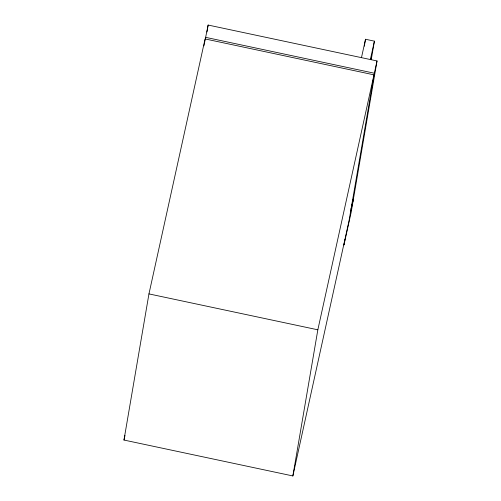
<?xml version="1.0" encoding="UTF-8"?>
<svg xmlns="http://www.w3.org/2000/svg" width="501" height="501" viewBox="0 0 501 501"><rect width="100%" height="100%" fill="white"/><g stroke="black" fill="none" stroke-linecap="round" stroke-linejoin="round"><path stroke-width="0.75" d="M123.972 440.047L148.954 293.905L205.084 38.94L373.971 74.843L317.841 329.808L292.86 475.95L123.972 440.047L124.981 435.469M203.901 45.867L208.14 25.05L377.028 60.953L353.844 196.592L351.145 208.854M206.957 31.989L208.14 25.05M364.333 46.192L365.517 39.26L374.41 41.151L371.247 59.644M370.853 59.606L371.116 58.072L370.79 59.531M344.851 239.785L343.955 245.033L351.151 212.349L353.543 198.346L350.481 212.236M377.028 60.953L374.328 73.209L348.99 220.985L292.86 475.95M361.471 57.646L365.517 39.26M370.358 59.538L374.41 41.151M205.441 37.306L374.328 73.209M148.954 293.905L317.841 329.808"/></g></svg>
